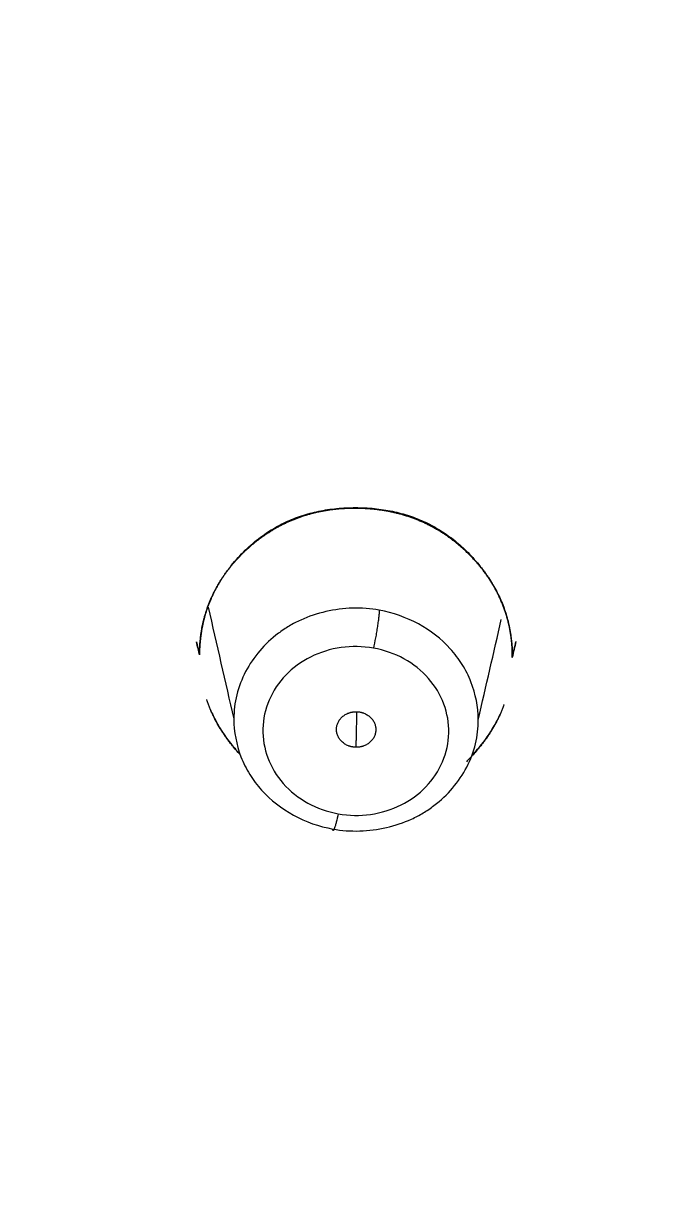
# Model space of a CAD drawing. Header units: millimetres. Extents: x 8883 to 11259, y -10160 to -6800.
# Drawn here: x 9721.85 to 9728.3, y -8427.36 to -8415.51 of the extents above; entities that cross this region are included whole.
import ezdxf

# ---------------------------------------------------------------- set-up
doc = ezdxf.new("R2010")
doc.units = ezdxf.units.MM
doc.layers.add('DIM', color=5, linetype='Continuous', lineweight=13)
doc.styles.add('ARIAL', font='arial.ttf')
doc.dimstyles.get("Standard").update_dxf_attribs({"dimtxt": 15, "dimasz": 15, "dimexe": 0.18, "dimexo": 0.0625, "dimgap": 4, "dimtad": 0, "dimdec": 1, "dimdsep": 46, "dimtxsty": 'ARIAL', "dimcen": 0, "dimclrd": 5, "dimclre": 5, "dimclrt": 5, "dimadec": 0, "dimazin": 0, "dimtfac": 1, "dimtdec": 1, "dimtofl": 0, "dimtmove": 0, "dimatfit": 3, "dimfxl": 1, "dimtolj": 1, "dimtzin": 0, "dimarcsym": 0})

# ---------------------------------------------------------------- blocks, each defined once
blk = doc.blocks.new('*D185')
at = {"layer": 'Defpoints', "color": 0, "transparency": 16777216}
for p in [(9678.596, -7626.145), (9989.37, -9683.127), (10114.894, -9683.127)]:
    blk.add_point(p, dxfattribs=at)
at = {"layer": 'DIM', "color": 5, "lineweight": -2, "transparency": 16777216}
for p, q in [((9678.658, -7626.145), (10115.074, -7626.145)), ((10114.894, -7644.145), (10114.894, -8614.508)), ((10114.894, -9665.127), (10114.894, -8694.764)), ((9989.433, -9683.127), (10115.074, -9683.127))]:
    blk.add_line(p, q, dxfattribs=at)
at = {"layer": 'DIM', "color": 5, "transparency": 16777216}
for points in [[(10111.894, -7644.145), (10117.894, -7644.145), (10114.894, -7626.145)], [(10111.894, -9665.127), (10117.894, -9665.127), (10114.894, -9683.127)]]:
    blk.add_solid(points, dxfattribs=at)
at = {"layer": 'DIM', "color": 5, "transparency": 16777216, "insert": (10114.894, -8654.636), "char_height": 18, "attachment_point": 5, "rotation": 90, "style": 'ARIAL'}
blk.add_mtext('\\A1;(2280)', dxfattribs=at)

msp = doc.modelspace()

# ---------------------------------------------------------------- linework, layer by layer
at = {"linetype": 'Continuous', "lineweight": 18}
for points, knots in [([(9723.648, -8421.963), (9723.648, -8421.956), (9723.648, -8421.944), (9723.649, -8421.925), (9723.649, -8421.906), (9723.65, -8421.887), (9723.651, -8421.869), (9723.652, -8421.85), (9723.653, -8421.831), (9723.655, -8421.813), (9723.657, -8421.795), (9723.659, -8421.776), (9723.661, -8421.758), (9723.664, -8421.74), (9723.667, -8421.722), (9723.67, -8421.703), (9723.673, -8421.685), (9723.676, -8421.667), (9723.68, -8421.65), (9723.684, -8421.632), (9723.688, -8421.614), (9723.693, -8421.596), (9723.697, -8421.579), (9723.702, -8421.561), (9723.708, -8421.544), (9723.713, -8421.526), (9723.719, -8421.509), (9723.724, -8421.492), (9723.73, -8421.474), (9723.737, -8421.457), (9723.743, -8421.44), (9723.75, -8421.423), (9723.757, -8421.406), (9723.764, -8421.389), (9723.772, -8421.372), (9723.78, -8421.356), (9723.788, -8421.339), (9723.796, -8421.322), (9723.804, -8421.306), (9723.813, -8421.289), (9723.822, -8421.273), (9723.831, -8421.257), (9723.84, -8421.24), (9723.85, -8421.224), (9723.86, -8421.208), (9723.87, -8421.192), (9723.88, -8421.176), (9723.891, -8421.16), (9723.902, -8421.144), (9723.913, -8421.128), (9723.924, -8421.113), (9723.936, -8421.097), (9723.948, -8421.081), (9723.96, -8421.066), (9723.99, -8421.027), (9724.04, -8420.969), (9724.113, -8420.893), (9724.189, -8420.823), (9724.269, -8420.76), (9724.352, -8420.702), (9724.437, -8420.651), (9724.549, -8420.594), (9724.69, -8420.538), (9724.865, -8420.491), (9725.05, -8420.464), (9725.24, -8420.455), (9725.431, -8420.464), (9725.616, -8420.492), (9725.791, -8420.539), (9725.957, -8420.605), (9726.112, -8420.69), (9726.258, -8420.794), (9726.393, -8420.917), (9726.484, -8421.02), (9726.539, -8421.09), (9726.563, -8421.123), (9726.587, -8421.156), (9726.609, -8421.189), (9726.63, -8421.223), (9726.65, -8421.256), (9726.669, -8421.29), (9726.687, -8421.325), (9726.705, -8421.359), (9726.721, -8421.394), (9726.736, -8421.429), (9726.75, -8421.465), (9726.763, -8421.5), (9726.774, -8421.536), (9726.785, -8421.572), (9726.795, -8421.609), (9726.804, -8421.645), (9726.812, -8421.682), (9726.819, -8421.719), (9726.825, -8421.757), (9726.83, -8421.795), (9726.834, -8421.833), (9726.838, -8421.871), (9726.84, -8421.909), (9726.841, -8421.948), (9726.841, -8421.974), (9726.841, -8421.987)], [0, 0, 0, 0, 0.003976, 0.007938, 0.011887, 0.015824, 0.01975, 0.023664, 0.027568, 0.031462, 0.035346, 0.039222, 0.043089, 0.046948, 0.050801, 0.054647, 0.058487, 0.062322, 0.066152, 0.069977, 0.0738, 0.07762, 0.081437, 0.085253, 0.089067, 0.092882, 0.096696, 0.100512, 0.104329, 0.108148, 0.11197, 0.115795, 0.119624, 0.123458, 0.127297, 0.131142, 0.134993, 0.138851, 0.142717, 0.146591, 0.150474, 0.154367, 0.15827, 0.162183, 0.166107, 0.170044, 0.173992, 0.177954, 0.181929, 0.185918, 0.189922, 0.193941, 0.197976, 0.202027, 0.206094, 0.228159, 0.249692, 0.270764, 0.291451, 0.311831, 0.331985, 0.351997, 0.387326, 0.423208, 0.460071, 0.498309, 0.536634, 0.573512, 0.609376, 0.64471, 0.680036, 0.715885, 0.752774, 0.791185, 0.799625, 0.807989, 0.816281, 0.824508, 0.832674, 0.840784, 0.848845, 0.856863, 0.864841, 0.872788, 0.880707, 0.888605, 0.896487, 0.904359, 0.912227, 0.920095, 0.92797, 0.935858, 0.943762, 0.951689, 0.959643, 0.96763, 0.975655, 0.983722, 0.991835, 1, 1, 1, 1]), ([(9726.841, -8421.987), (9726.841, -8421.98), (9726.841, -8421.967), (9726.841, -8421.947), (9726.84, -8421.927), (9726.84, -8421.906), (9726.839, -8421.886), (9726.837, -8421.866), (9726.836, -8421.846), (9726.834, -8421.826), (9726.832, -8421.806), (9726.829, -8421.786), (9726.827, -8421.766), (9726.824, -8421.746), (9726.82, -8421.726), (9726.817, -8421.706), (9726.813, -8421.686), (9726.809, -8421.667), (9726.804, -8421.647), (9726.8, -8421.627), (9726.795, -8421.608), (9726.789, -8421.588), (9726.784, -8421.569), (9726.778, -8421.549), (9726.772, -8421.53), (9726.766, -8421.511), (9726.759, -8421.492), (9726.752, -8421.473), (9726.745, -8421.454), (9726.737, -8421.435), (9726.729, -8421.416), (9726.721, -8421.397), (9726.713, -8421.379), (9726.704, -8421.36), (9726.695, -8421.342), (9726.686, -8421.324), (9726.677, -8421.305), (9726.667, -8421.287), (9726.657, -8421.269), (9726.647, -8421.252), (9726.636, -8421.234), (9726.625, -8421.216), (9726.614, -8421.199), (9726.603, -8421.181), (9726.591, -8421.164), (9726.579, -8421.147), (9726.567, -8421.13), (9726.554, -8421.113), (9726.542, -8421.096), (9726.529, -8421.08), (9726.515, -8421.063), (9726.502, -8421.047), (9726.488, -8421.031), (9726.474, -8421.015), (9726.46, -8420.999), (9726.446, -8420.983), (9726.431, -8420.968), (9726.416, -8420.952), (9726.401, -8420.937), (9726.386, -8420.922), (9726.37, -8420.908), (9726.355, -8420.893), (9726.339, -8420.879), (9726.323, -8420.865), (9726.308, -8420.851), (9726.292, -8420.838), (9726.276, -8420.824), (9726.26, -8420.811), (9726.243, -8420.799), (9726.227, -8420.786), (9726.211, -8420.774), (9726.194, -8420.762), (9726.178, -8420.75), (9726.161, -8420.739), (9726.144, -8420.727), (9726.127, -8420.716), (9726.11, -8420.705), (9726.093, -8420.695), (9726.076, -8420.685), (9726.058, -8420.675), (9726.041, -8420.665), (9726.024, -8420.655), (9726.006, -8420.646), (9725.988, -8420.637), (9725.971, -8420.628), (9725.953, -8420.619), (9725.935, -8420.611), (9725.917, -8420.603), (9725.898, -8420.595), (9725.88, -8420.588), (9725.862, -8420.58), (9725.843, -8420.573), (9725.825, -8420.566), (9725.806, -8420.559), (9725.788, -8420.553), (9725.769, -8420.547), (9725.75, -8420.541), (9725.731, -8420.535), (9725.712, -8420.529), (9725.693, -8420.524), (9725.673, -8420.519), (9725.654, -8420.514), (9725.635, -8420.51), (9725.615, -8420.505), (9725.595, -8420.501), (9725.576, -8420.497), (9725.556, -8420.494), (9725.536, -8420.49), (9725.516, -8420.487), (9725.496, -8420.484), (9725.476, -8420.481), (9725.456, -8420.479), (9725.435, -8420.477), (9725.415, -8420.474), (9725.394, -8420.473), (9725.374, -8420.471), (9725.353, -8420.47), (9725.332, -8420.468), (9725.311, -8420.467), (9725.29, -8420.467), (9725.269, -8420.466), (9725.248, -8420.466), (9725.228, -8420.466), (9725.207, -8420.466), (9725.186, -8420.466), (9725.166, -8420.467), (9725.145, -8420.468), (9725.125, -8420.469), (9725.105, -8420.47), (9725.085, -8420.471), (9725.065, -8420.473), (9725.045, -8420.475), (9725.025, -8420.477), (9725.005, -8420.48), (9724.986, -8420.482), (9724.966, -8420.485), (9724.947, -8420.488), (9724.928, -8420.491), (9724.909, -8420.495), (9724.89, -8420.498), (9724.871, -8420.502), (9724.852, -8420.506), (9724.833, -8420.51), (9724.815, -8420.515), (9724.796, -8420.52), (9724.778, -8420.524), (9724.76, -8420.53), (9724.742, -8420.535), (9724.724, -8420.54), (9724.706, -8420.546), (9724.688, -8420.552), (9724.67, -8420.558), (9724.653, -8420.565), (9724.635, -8420.571), (9724.618, -8420.578), (9724.6, -8420.585), (9724.583, -8420.592), (9724.566, -8420.6), (9724.549, -8420.607), (9724.532, -8420.615), (9724.516, -8420.623), (9724.499, -8420.631), (9724.482, -8420.64), (9724.466, -8420.648), (9724.449, -8420.657), (9724.433, -8420.666), (9724.417, -8420.675), (9724.401, -8420.684), (9724.385, -8420.694), (9724.369, -8420.704), (9724.354, -8420.714), (9724.338, -8420.724), (9724.322, -8420.734), (9724.307, -8420.745), (9724.292, -8420.756), (9724.276, -8420.767), (9724.261, -8420.778), (9724.246, -8420.789), (9724.231, -8420.801), (9724.216, -8420.812), (9724.202, -8420.824), (9724.187, -8420.836), (9724.173, -8420.849), (9724.158, -8420.861), (9724.144, -8420.874), (9724.13, -8420.887), (9724.115, -8420.9), (9724.102, -8420.913), (9724.088, -8420.926), (9724.074, -8420.939), (9724.061, -8420.953), (9724.048, -8420.967), (9724.035, -8420.98), (9724.022, -8420.994), (9724.01, -8421.008), (9723.998, -8421.022), (9723.986, -8421.036), (9723.974, -8421.05), (9723.962, -8421.064), (9723.951, -8421.079), (9723.94, -8421.093), (9723.929, -8421.108), (9723.918, -8421.122), (9723.907, -8421.137), (9723.897, -8421.152), (9723.887, -8421.166), (9723.877, -8421.181), (9723.867, -8421.196), (9723.858, -8421.211), (9723.849, -8421.227), (9723.84, -8421.242), (9723.831, -8421.257), (9723.822, -8421.272), (9723.814, -8421.288), (9723.806, -8421.303), (9723.798, -8421.319), (9723.79, -8421.334), (9723.783, -8421.35), (9723.775, -8421.365), (9723.768, -8421.381), (9723.762, -8421.397), (9723.755, -8421.413), (9723.748, -8421.428), (9723.742, -8421.444), (9723.736, -8421.46), (9723.73, -8421.476), (9723.725, -8421.492), (9723.719, -8421.508), (9723.714, -8421.524), (9723.709, -8421.54), (9723.704, -8421.556), (9723.7, -8421.573), (9723.696, -8421.589), (9723.691, -8421.605), (9723.687, -8421.621), (9723.684, -8421.637), (9723.68, -8421.654), (9723.677, -8421.67), (9723.674, -8421.686), (9723.671, -8421.702), (9723.668, -8421.719), (9723.665, -8421.735), (9723.663, -8421.751), (9723.661, -8421.768), (9723.659, -8421.784), (9723.657, -8421.8), (9723.655, -8421.816), (9723.654, -8421.833), (9723.652, -8421.849), (9723.651, -8421.865), (9723.65, -8421.882), (9723.649, -8421.898), (9723.649, -8421.914), (9723.649, -8421.93), (9723.648, -8421.947), (9723.648, -8421.957), (9723.648, -8421.963)], [0, 0, 0, 0, 0.004241, 0.008479, 0.012716, 0.016951, 0.021184, 0.025416, 0.029647, 0.033876, 0.038103, 0.04233, 0.046556, 0.050781, 0.055006, 0.05923, 0.063454, 0.067678, 0.071902, 0.076126, 0.080351, 0.084576, 0.088803, 0.093031, 0.097259, 0.10149, 0.105722, 0.109957, 0.114193, 0.118432, 0.122674, 0.126918, 0.131166, 0.135417, 0.139672, 0.14393, 0.148193, 0.152459, 0.156731, 0.161006, 0.165287, 0.169573, 0.173864, 0.178161, 0.182463, 0.186772, 0.191086, 0.195407, 0.199734, 0.204068, 0.208408, 0.212756, 0.21711, 0.221472, 0.225841, 0.230217, 0.234601, 0.238993, 0.243391, 0.247774, 0.252133, 0.256469, 0.260781, 0.265071, 0.269339, 0.273587, 0.277814, 0.282022, 0.286211, 0.290382, 0.294536, 0.298672, 0.302793, 0.306899, 0.31099, 0.315067, 0.319132, 0.323184, 0.327224, 0.331254, 0.335273, 0.339283, 0.343284, 0.347278, 0.351264, 0.355243, 0.359217, 0.363186, 0.367151, 0.371112, 0.37507, 0.379027, 0.382981, 0.386935, 0.390889, 0.394844, 0.3988, 0.402758, 0.406719, 0.410683, 0.414652, 0.418625, 0.422603, 0.426588, 0.430579, 0.434578, 0.438584, 0.442599, 0.446623, 0.450657, 0.454701, 0.458756, 0.462822, 0.4669, 0.470991, 0.475095, 0.479213, 0.483345, 0.487491, 0.491652, 0.495829, 0.499998, 0.504144, 0.508268, 0.512371, 0.516454, 0.520516, 0.524558, 0.528582, 0.532587, 0.536575, 0.540545, 0.544499, 0.548437, 0.552359, 0.556267, 0.560161, 0.564041, 0.567909, 0.571764, 0.575608, 0.579441, 0.583263, 0.587076, 0.59088, 0.594675, 0.598463, 0.602243, 0.606017, 0.609785, 0.613547, 0.617305, 0.621059, 0.624809, 0.628557, 0.632302, 0.636045, 0.639788, 0.64353, 0.647272, 0.651015, 0.654759, 0.658505, 0.662254, 0.666005, 0.66976, 0.67352, 0.677284, 0.681053, 0.684827, 0.688608, 0.692396, 0.696191, 0.699994, 0.703805, 0.707625, 0.711454, 0.715293, 0.719142, 0.723002, 0.726872, 0.730754, 0.734648, 0.738555, 0.742474, 0.746406, 0.750349, 0.754282, 0.758203, 0.762112, 0.766008, 0.769892, 0.773764, 0.777625, 0.781473, 0.785309, 0.789134, 0.792948, 0.796751, 0.800542, 0.804323, 0.808092, 0.811851, 0.8156, 0.819338, 0.823067, 0.826785, 0.830494, 0.834193, 0.837882, 0.841562, 0.845233, 0.848895, 0.852549, 0.856193, 0.85983, 0.863458, 0.867078, 0.87069, 0.874294, 0.87789, 0.881479, 0.885061, 0.888635, 0.892203, 0.895764, 0.899318, 0.902865, 0.906406, 0.909941, 0.913469, 0.916992, 0.920508, 0.924019, 0.927524, 0.931024, 0.934518, 0.938007, 0.941491, 0.944969, 0.948443, 0.951911, 0.955375, 0.958834, 0.962289, 0.965739, 0.969184, 0.972625, 0.976061, 0.979494, 0.982922, 0.986346, 0.989765, 0.993181, 0.996592, 1, 1, 1, 1]), ([(9724.06, -8422.978), (9724.06, -8422.977), (9724.038, -8422.954), (9724.008, -8422.919), (9723.97, -8422.874), (9723.946, -8422.842), (9723.922, -8422.81), (9723.9, -8422.778), (9723.878, -8422.745), (9723.857, -8422.712), (9723.837, -8422.679), (9723.819, -8422.645), (9723.801, -8422.61), (9723.784, -8422.575), (9723.768, -8422.54), (9723.753, -8422.505), (9723.739, -8422.468), (9723.728, -8422.439), (9723.723, -8422.422), (9723.721, -8422.417)], [0, 0, 0, 0, 0.001242, 0.145083, 0.205588, 0.265774, 0.325674, 0.385323, 0.444755, 0.504007, 0.563114, 0.622114, 0.681046, 0.739947, 0.798858, 0.857816, 0.916863, 0.976039, 1, 1, 1, 1]), ([(9723.751, -8422.501), (9723.768, -8422.544), (9723.788, -8422.586), (9723.863, -8422.729), (9723.929, -8422.826), (9724.024, -8422.935), (9724.042, -8422.954), (9724.06, -8422.973)], [0, 0, 0, 0, 0.248154, 0.248154, 0.863539, 0.863539, 1, 1, 1, 1]), ([(9726.757, -8422.47), (9726.756, -8422.471), (9726.754, -8422.479), (9726.748, -8422.492), (9726.742, -8422.51), (9726.735, -8422.527), (9726.727, -8422.545), (9726.72, -8422.562), (9726.712, -8422.579), (9726.704, -8422.596), (9726.696, -8422.613), (9726.687, -8422.63), (9726.678, -8422.647), (9726.67, -8422.664), (9726.66, -8422.68), (9726.651, -8422.697), (9726.641, -8422.713), (9726.631, -8422.73), (9726.621, -8422.746), (9726.611, -8422.762), (9726.6, -8422.778), (9726.589, -8422.795), (9726.578, -8422.811), (9726.567, -8422.826), (9726.555, -8422.842), (9726.543, -8422.858), (9726.531, -8422.874), (9726.519, -8422.889), (9726.507, -8422.905), (9726.484, -8422.932), (9726.451, -8422.969), (9726.411, -8423.014), (9726.384, -8423.041), (9726.372, -8423.053)], [0, 0, 0, 0, 0.007692, 0.034618, 0.061541, 0.088465, 0.115394, 0.142332, 0.169284, 0.196254, 0.223247, 0.250267, 0.277318, 0.304405, 0.331531, 0.358701, 0.385919, 0.41319, 0.440517, 0.467904, 0.495357, 0.522878, 0.550471, 0.578142, 0.605893, 0.633729, 0.661654, 0.689671, 0.717784, 0.745997, 0.838637, 0.929389, 1, 1, 1, 1]), ([(9723.998, -8422.616), (9723.999, -8422.747), (9724.023, -8422.879), (9724.095, -8423.064), (9724.125, -8423.125), (9724.196, -8423.239), (9724.236, -8423.293), (9724.466, -8423.546), (9724.727, -8423.69), (9725.009, -8423.74)], [0, 0, 0, 0, 0.25, 0.25, 0.375, 0.375, 0.5, 0.5, 1, 1, 1, 1]), ([(9725.009, -8423.74), (9725.189, -8423.772), (9725.471, -8423.763), (9725.774, -8423.661), (9725.893, -8423.599), (9725.969, -8423.553), (9726.006, -8423.528), (9726.182, -8423.395), (9726.297, -8423.259), (9726.415, -8423.032), (9726.445, -8422.953), (9726.485, -8422.79), (9726.494, -8422.706), (9726.494, -8422.622)], [0, 0, 0, 0, 0.25, 0.375, 0.4375, 0.4375, 0.5, 0.5, 0.75, 0.75, 0.875, 0.875, 1, 1, 1, 1]), ([(9726.439, -8422.977), (9726.461, -8422.954), (9726.482, -8422.931), (9726.562, -8422.836), (9726.614, -8422.762), (9726.679, -8422.647), (9726.7, -8422.607), (9726.718, -8422.566)], [0, 0, 0, 0, 0.180523, 0.180523, 0.717797, 0.717797, 1, 1, 1, 1])]:
    msp.add_open_spline(points, degree=3, knots=knots, dxfattribs=at)
at = {"linetype": 'Continuous', "lineweight": 13}
for points, degree in [([(9723.736, -8421.475), (9723.823, -8421.856), (9723.91, -8422.236), (9723.998, -8422.616)], 3), ([(9726.494, -8422.622), (9726.573, -8422.282), (9726.651, -8421.941), (9726.729, -8421.6)], 3), ([(9725.247, -8422.905), (9725.255, -8422.553)], 1)]:
    msp.add_open_spline(points, degree=degree, dxfattribs=at)
for points, knots in [([(9725.483, -8421.505), (9725.304, -8421.473), (9725.116, -8421.479), (9724.85, -8421.54), (9724.72, -8421.583), (9724.601, -8421.645), (9724.525, -8421.69), (9724.488, -8421.715), (9724.312, -8421.848), (9724.197, -8421.983), (9724.079, -8422.208), (9724.049, -8422.287), (9724.008, -8422.45), (9723.998, -8422.533), (9723.998, -8422.616)], [0, 0, 0, 0, 0.25, 0.25, 0.375, 0.4375, 0.4375, 0.5, 0.5, 0.75, 0.75, 0.875, 0.875, 1, 1, 1, 1]), ([(9725.483, -8421.505), (9725.483, -8421.513), (9725.482, -8421.532), (9725.478, -8421.571), (9725.472, -8421.618), (9725.464, -8421.672), (9725.455, -8421.73), (9725.441, -8421.808), (9725.43, -8421.862), (9725.424, -8421.893)], [0, 0, 0, 0, 0.124717, 0.249784, 0.37485, 0.499916, 0.624983, 0.750049, 1, 1, 1, 1]), ([(9726.494, -8422.622), (9726.493, -8422.492), (9726.467, -8422.361), (9726.395, -8422.177), (9726.365, -8422.117), (9726.294, -8422.003), (9726.254, -8421.949), (9726.116, -8421.799), (9726.005, -8421.713), (9725.759, -8421.579), (9725.623, -8421.53), (9725.483, -8421.505)], [0, 0, 0, 0, 0.25, 0.25, 0.375, 0.375, 0.5, 0.5, 0.75, 0.75, 1, 1, 1, 1]), ([(9725.063, -8423.585), (9725.057, -8423.614), (9725.047, -8423.658), (9725.035, -8423.704), (9725.026, -8423.731), (9725.019, -8423.748), (9725.014, -8423.755), (9725.01, -8423.753), (9725.009, -8423.745), (9725.009, -8423.74)], [0, 0, 0, 0, 0.249971, 0.375047, 0.500123, 0.6252, 0.750276, 0.875352, 1, 1, 1, 1])]:
    msp.add_open_spline(points, degree=3, knots=knots, dxfattribs=at)
at = {"linetype": 'Continuous', "lineweight": 18}
for points in [[(9726.878, -8421.826), (9726.866, -8421.88), (9726.853, -8421.934), (9726.841, -8421.987)], [(9723.617, -8421.827), (9723.627, -8421.872), (9723.638, -8421.918), (9723.648, -8421.963)], [(9723.648, -8421.963), (9723.638, -8421.918), (9723.627, -8421.873), (9723.617, -8421.828)], [(9725.424, -8421.893), (9725.31, -8421.874), (9725.092, -8421.869), (9724.771, -8421.969), (9724.515, -8422.157), (9724.34, -8422.418), (9724.275, -8422.717), (9724.327, -8423.019), (9724.486, -8423.285), (9724.745, -8423.492), (9724.95, -8423.563), (9725.063, -8423.585)], [(9725.063, -8423.585), (9725.177, -8423.604), (9725.396, -8423.608), (9725.716, -8423.508), (9725.972, -8423.321), (9726.147, -8423.059), (9726.212, -8422.76), (9726.16, -8422.458), (9726.001, -8422.192), (9725.743, -8421.986), (9725.537, -8421.914), (9725.424, -8421.893)], [(9726.841, -8421.987), (9726.853, -8421.934), (9726.866, -8421.88), (9726.878, -8421.827)]]:
    msp.add_open_spline(points, degree=3, dxfattribs=at)
msp.add_rational_spline([(9725.247, -8422.905), (9725.163, -8422.905), (9725.045, -8422.796), (9725.048, -8422.644), (9725.167, -8422.542), (9725.247, -8422.542)], [0.997014216091, 0.922369618366, 0.922369618366, 0.922369618366, 0.922369618366, 0.993816411754], degree=2, knots=[0, 0, 0, 0.252567, 0.505134, 0.757701, 1, 1, 1], dxfattribs=at)
msp.add_rational_spline([(9725.247, -8422.542), (9725.33, -8422.543), (9725.447, -8422.649), (9725.447, -8422.8), (9725.33, -8422.906), (9725.247, -8422.905)], [1, 0.923879394586, 0.923879394586, 0.923879394586, 0.923879394586, 1], degree=2, dxfattribs=at)

# ---------------------------------------------------------------- dimensions: what is measured, and where the dimension line sits
at = {"layer": 'DIM', "color": 3}
dim = msp.add_linear_dim(base=(10114.894, -9683.127), p1=(9678.596, -7626.145), p2=(9989.37, -9683.127), angle=90, text='(2280)', dimstyle='Standard', override={"dimtxt": 18, "dimasz": 18, "dimgap": 5}, dxfattribs=at)
dim.commit()
dim.dimension.update_dxf_attribs({"geometry": '*D185', "text_midpoint": (10114.894, -8654.636)})

doc.saveas('drawing.dxf')
